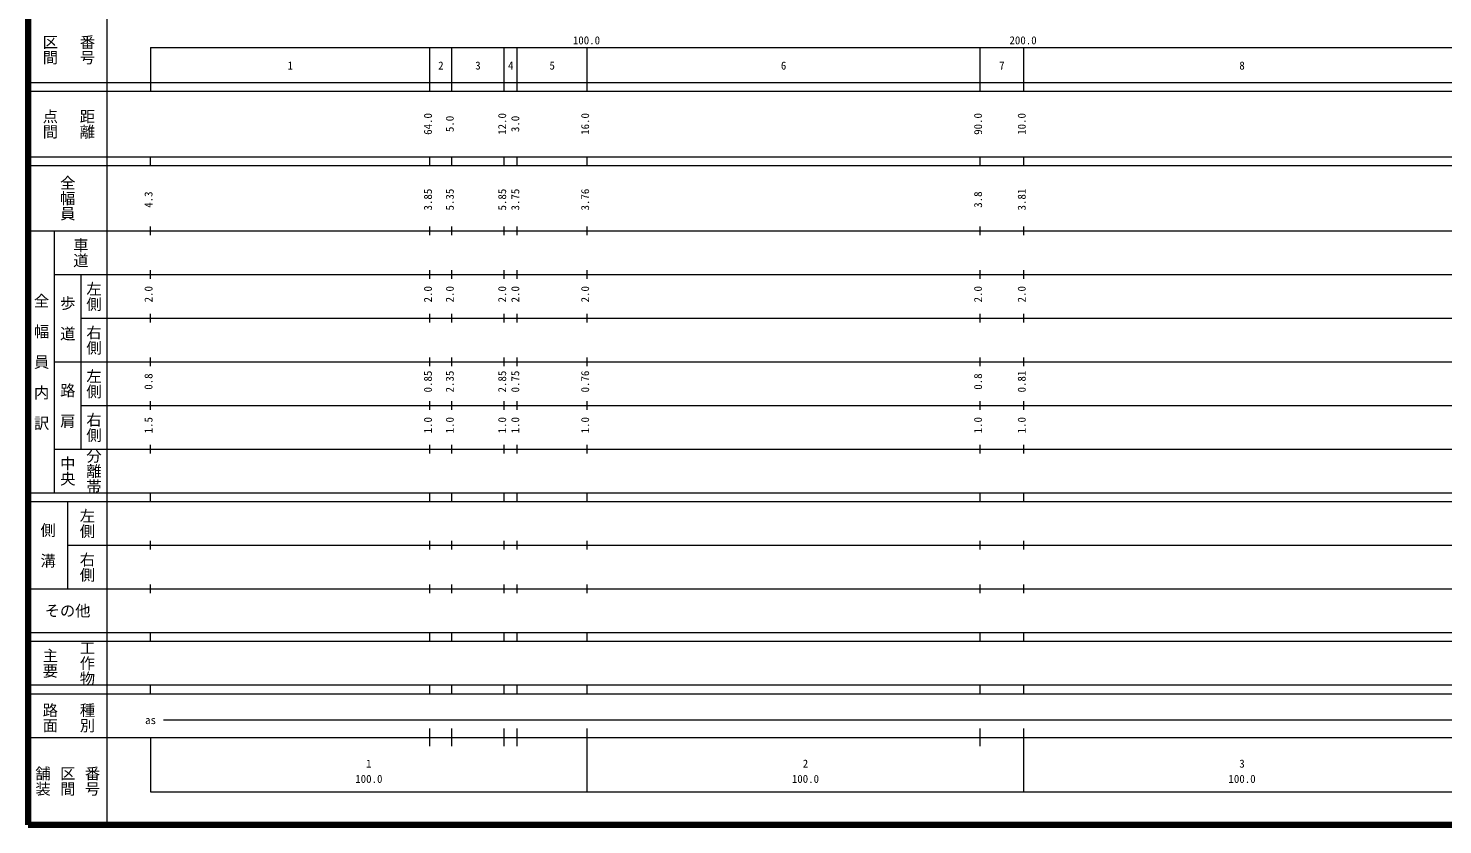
# Model space of a CAD drawing. Units: millimetres on the paper, enlarged 1000 times. Extents: x 40000 to 680000, y 20000 to 380000.
# Drawn here: x 40000 to 363964, y 20000 to 202409 of the extents above; entities that cross this region are included whole.
import ezdxf
from ezdxf.enums import TextEntityAlignment as Align

# ---------------------------------------------------------------- set-up
doc = ezdxf.new("R2010")
doc.units = ezdxf.units.MM
doc.header["$LTSCALE"] = 1000
doc.layers.add('M-TTL', color=2, linetype='Continuous', lineweight=140)
doc.layers.add('M-TTL-BAND', color=7, linetype='Continuous', lineweight=13)
doc.styles.add('@ＭＳ ゴシック', font='')
doc.styles.add('ＭＳ ゴシック', font='')
doc.styles.get('@ＭＳ ゴシック').set_extended_font_data('@MS Gothic')
doc.styles.get('ＭＳ ゴシック').set_extended_font_data('MS Gothic')

msp = doc.modelspace()

# ---------------------------------------------------------------- linework, layer by layer
at = {"layer": 'M-TTL'}
for p, q in [((40000, 380000), (40000, 20000)), ((40000, 20000), (680000, 20000))]:
    msp.add_line(p, q, dxfattribs=at)
at = {"layer": 'M-TTL-BAND'}
for p, q in [((58000, 370000), (58000, 20000)), ((68000, 198000), (579000, 198000)), ((68000, 198000), (68000, 188000)), ((132000, 188000), (132000, 198000)), ((137000, 188000), (137000, 198000)), ((149000, 188000), (149000, 198000)), ((152000, 188000), (152000, 198000)), ((168000, 188000), (168000, 198000)), ((258000, 188000), (258000, 198000)), ((268000, 188000), (268000, 198000)), ((40000, 190000), (579000, 190000)), ((40000, 188000), (579000, 188000)), ((40000, 173000), (579000, 173000)), ((68000, 171000), (68000, 173000)), ((132000, 171000), (132000, 173000)), ((137000, 171000), (137000, 173000)), ((149000, 171000), (149000, 173000)), ((152000, 171000), (152000, 173000)), ((168000, 171000), (168000, 173000)), ((258000, 171000), (258000, 173000)), ((268000, 171000), (268000, 173000)), ((40000, 171000), (579000, 171000)), ((40000, 156000), (579000, 156000)), ((46000, 96000), (46000, 156000)), ((68000, 155000), (68000, 157000)), ((132000, 155000), (132000, 157000)), ((137000, 155000), (137000, 157000)), ((149000, 155000), (149000, 157000)), ((152000, 155000), (152000, 157000)), ((168000, 155000), (168000, 157000)), ((258000, 155000), (258000, 157000)), ((268000, 155000), (268000, 157000)), ((46000, 146000), (579000, 146000)), ((52000, 146000), (52000, 106000)), ((68000, 145000), (68000, 147000)), ((132000, 145000), (132000, 147000)), ((137000, 145000), (137000, 147000)), ((149000, 145000), (149000, 147000)), ((152000, 145000), (152000, 147000)), ((168000, 145000), (168000, 147000)), ((258000, 145000), (258000, 147000)), ((268000, 145000), (268000, 147000)), ((68000, 135000), (68000, 137000)), ((132000, 135000), (132000, 137000)), ((137000, 135000), (137000, 137000)), ((149000, 135000), (149000, 137000)), ((152000, 135000), (152000, 137000)), ((168000, 135000), (168000, 137000)), ((258000, 135000), (258000, 137000)), ((268000, 135000), (268000, 137000)), ((52000, 136000), (579000, 136000)), ((68000, 125000), (68000, 127000)), ((132000, 125000), (132000, 127000)), ((137000, 125000), (137000, 127000)), ((149000, 125000), (149000, 127000)), ((152000, 125000), (152000, 127000)), ((168000, 125000), (168000, 127000)), ((258000, 125000), (258000, 127000)), ((268000, 125000), (268000, 127000)), ((46000, 126000), (579000, 126000)), ((68000, 115000), (68000, 117000)), ((132000, 115000), (132000, 117000)), ((137000, 115000), (137000, 117000)), ((149000, 115000), (149000, 117000)), ((152000, 115000), (152000, 117000)), ((168000, 115000), (168000, 117000)), ((258000, 115000), (258000, 117000)), ((268000, 115000), (268000, 117000)), ((52000, 116000), (579000, 116000)), ((68000, 105000), (68000, 107000)), ((132000, 105000), (132000, 107000)), ((137000, 105000), (137000, 107000)), ((149000, 105000), (149000, 107000)), ((152000, 105000), (152000, 107000)), ((168000, 105000), (168000, 107000)), ((258000, 105000), (258000, 107000)), ((268000, 105000), (268000, 107000)), ((46000, 106000), (579000, 106000)), ((40000, 96000), (579000, 96000)), ((40000, 94000), (579000, 94000)), ((49000, 94000), (49000, 74000)), ((68000, 94000), (68000, 96000)), ((132000, 94000), (132000, 96000)), ((137000, 94000), (137000, 96000)), ((149000, 94000), (149000, 96000)), ((152000, 94000), (152000, 96000)), ((168000, 94000), (168000, 96000)), ((258000, 94000), (258000, 96000)), ((268000, 94000), (268000, 96000)), ((68000, 83000), (68000, 85000)), ((132000, 83000), (132000, 85000)), ((137000, 83000), (137000, 85000)), ((149000, 83000), (149000, 85000)), ((152000, 83000), (152000, 85000)), ((168000, 83000), (168000, 85000)), ((258000, 83000), (258000, 85000)), ((268000, 83000), (268000, 85000)), ((49000, 84000), (579000, 84000)), ((68000, 73000), (68000, 75000)), ((132000, 73000), (132000, 75000)), ((137000, 73000), (137000, 75000)), ((149000, 73000), (149000, 75000)), ((152000, 73000), (152000, 75000)), ((168000, 73000), (168000, 75000)), ((258000, 73000), (258000, 75000)), ((268000, 73000), (268000, 75000)), ((40000, 74000), (579000, 74000)), ((40000, 64000), (579000, 64000)), ((40000, 62000), (579000, 62000)), ((68000, 62000), (68000, 64000)), ((132000, 62000), (132000, 64000)), ((137000, 62000), (137000, 64000)), ((149000, 62000), (149000, 64000)), ((152000, 62000), (152000, 64000)), ((168000, 62000), (168000, 64000)), ((258000, 62000), (258000, 64000)), ((268000, 62000), (268000, 64000)), ((40000, 52000), (579000, 52000)), ((68000, 50000), (68000, 52000)), ((132000, 50000), (132000, 52000)), ((137000, 50000), (137000, 52000)), ((149000, 50000), (149000, 52000)), ((152000, 50000), (152000, 52000)), ((168000, 50000), (168000, 52000)), ((258000, 50000), (258000, 52000)), ((268000, 50000), (268000, 52000)), ((40000, 50000), (579000, 50000)), ((71000, 44000), (565000, 44000)), ((40000, 40000), (579000, 40000)), ((68000, 40000), (68000, 27500)), ((132000, 38000), (132000, 42000)), ((137000, 38000), (137000, 42000)), ((149000, 38000), (149000, 42000)), ((152000, 38000), (152000, 42000)), ((168000, 27500), (168000, 42000)), ((258000, 38000), (258000, 42000)), ((268000, 27500), (268000, 42000)), ((68000, 27500), (579000, 27500))]:
    msp.add_line(p, q, dxfattribs=at)

# ---------------------------------------------------------------- texts
at = {"layer": 'M-TTL-BAND', "style": '@ＭＳ ゴシック'}
for s, p in [('区間', (45000, 197500)), ('番号', (53500, 197500)), ('点間', (45000, 180500)), ('距離', (53500, 180500)), ('全幅員', (49000, 163500)), ('車道', (52000, 151000)), ('左側', (55000, 141000)), ('全\u3000幅\u3000員\u3000内\u3000訳', (43000, 126000)), ('歩\u3000道', (49000, 136000)), ('右側', (55000, 131000)), ('左側', (55000, 121000)), ('路\u3000肩', (49000, 116000)), ('右側', (55000, 111000)), ('中央', (49000, 101000)), ('分離帯', (55000, 101000)), ('左側', (53500, 89000)), ('側\u3000溝', (44500, 84000)), ('右側', (53500, 79000)), ('工作物', (53500, 57000)), ('主要', (45000, 57000)), ('路面', (45000, 44500)), ('種別', (53500, 44500)), ('舗装', (43333, 30000)), ('区間', (49000, 30000)), ('番号', (54667, 30000))]:
    msp.add_text(s, height=2566, rotation=270, dxfattribs=at).set_placement(p, align=Align.MIDDLE_CENTER)
at = {"layer": 'M-TTL-BAND', "style": 'ＭＳ ゴシック'}
for s, p in [('100.0', (167844, 198195)), ('200.0', (267844, 198195)), ('1', (100000, 192405)), ('2', (134500, 192405)), ('3', (143000, 192405)), ('4', (150500, 192405)), ('5', (160000, 192405)), ('6', (213000, 192405)), ('7', (263000, 192405)), ('8', (318000, 192405)), ('as', (68000, 42500)), ('1', (118000, 32523)), ('2', (218000, 32523)), ('3', (318000, 32523)), ('100.0', (118000, 29033)), ('100.0', (218000, 29033)), ('100.0', (318000, 29033))]:
    msp.add_text(s, height=1833, dxfattribs=at).set_placement(p, align=Align.BOTTOM_CENTER)
for s, p in [('64.0', (133000, 180500)), ('5.0', (138000, 180500)), ('12.0', (150000, 180500)), ('3.0', (153000, 180500)), ('16.0', (169000, 180500)), ('90.0', (259000, 180500)), ('10.0', (269000, 180500)), ('3.85', (133000, 163174)), ('5.35', (138000, 163174)), ('5.85', (150000, 163174)), ('3.75', (153000, 163174)), ('3.76', (169000, 163174)), ('3.81', (269000, 163174)), ('4.3', (69000, 163174)), ('3.8', (259000, 163174)), ('2.0', (69000, 141500)), ('2.0', (133000, 141500)), ('2.0', (138000, 141500)), ('2.0', (150000, 141500)), ('2.0', (153000, 141500)), ('2.0', (169000, 141500)), ('2.0', (259000, 141500)), ('2.0', (269000, 141500)), ('0.8', (69000, 121500)), ('0.85', (133000, 121500)), ('2.35', (138000, 121500)), ('2.85', (150000, 121500)), ('0.75', (153000, 121500)), ('0.76', (169000, 121500)), ('0.8', (259000, 121500)), ('0.81', (269000, 121500)), ('1.5', (69000, 111500)), ('1.0', (133000, 111500)), ('1.0', (138000, 111500)), ('1.0', (150000, 111500)), ('1.0', (153000, 111500)), ('1.0', (169000, 111500)), ('1.0', (259000, 111500)), ('1.0', (269000, 111500))]:
    msp.add_text(s, height=1833, rotation=90, dxfattribs=at).set_placement(p, align=Align.BOTTOM_CENTER)
msp.add_text('その他', height=2566, dxfattribs=at).set_placement((49000, 69000), align=Align.MIDDLE_CENTER)

doc.saveas('drawing.dxf')
